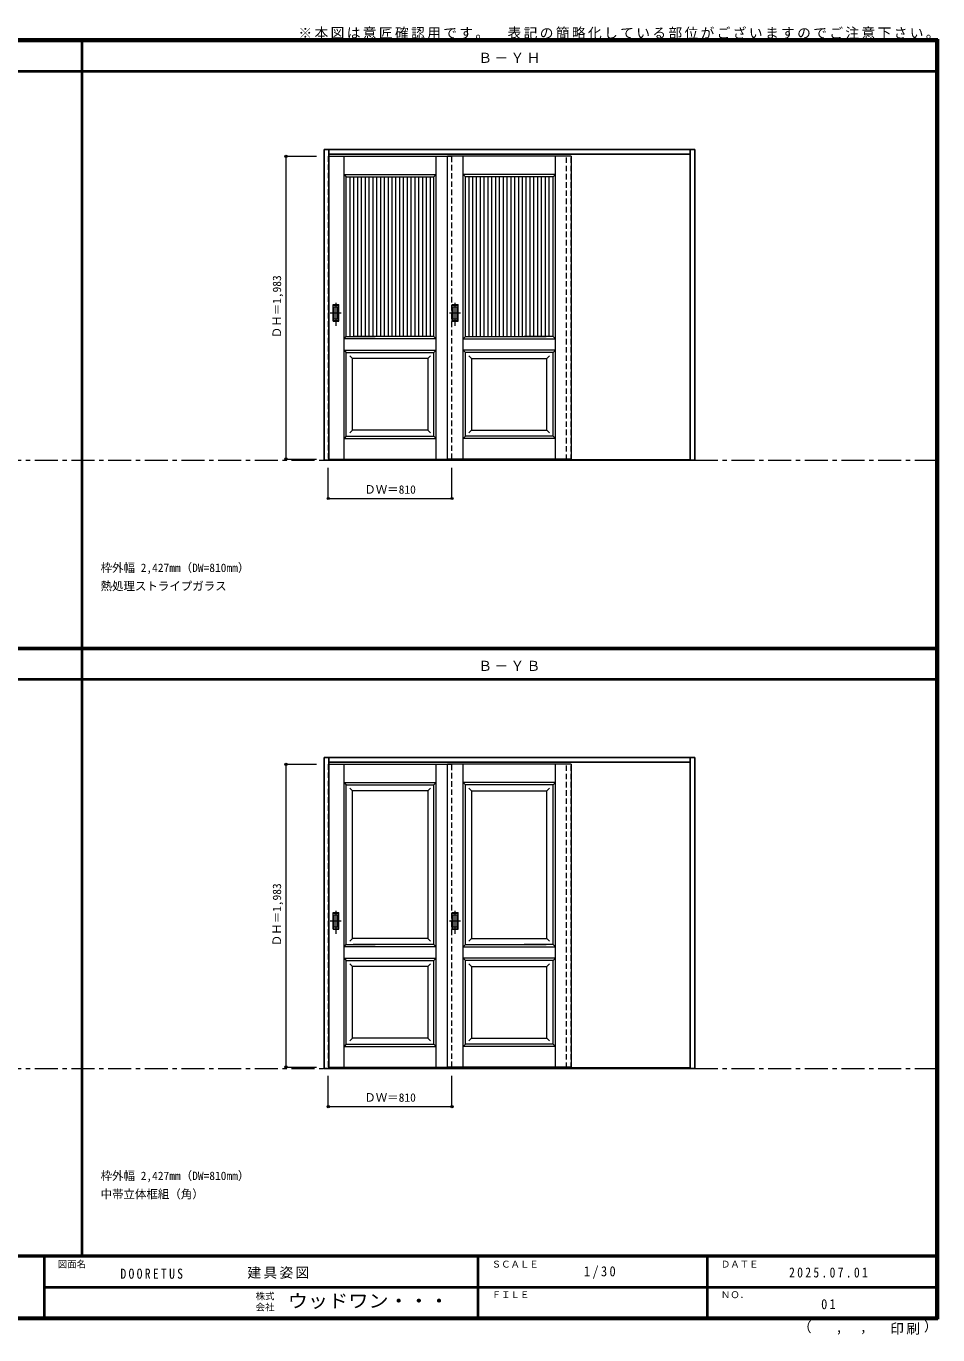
# Model space of a CAD drawing. Units: millimetres, scale not verified. Extents: x -6000 to 5700, y -4307 to 4260.
# Drawn here: x -267 to 5700, y -4307 to 4260 of the extents above; entities that cross this region are included whole.
import ezdxf
from ezdxf.enums import TextEntityAlignment as Align

# ---------------------------------------------------------------- set-up
doc = ezdxf.new("R2010")
doc.units = ezdxf.units.MM
doc.header["$LTSCALE"] = 30
doc.header["$PDMODE"] = 32
doc.header["$PDSIZE"] = 15
doc.linetypes.add('CHAIN1', pattern=[8, 5, -1, 1, -1])
doc.linetypes.add('DASHED1', pattern=[1.8, 1.2, -0.6])
for name, color, linetype, lineweight in [('0-1_通り芯', 7, 'CHAIN1', 18), ('0-2_扉', 7, 'Continuous', 18), ('0-4_枠', 3, 'Continuous', 25), ('0-6_引手', 7, 'Continuous', 18), ('0-B_寸法', 4, 'Continuous', 9), ('0-C_ハッチ', 4, 'Continuous', 9), ('F-1_枠', 6, 'Continuous', 40)]:
    doc.layers.add(name, color=color, linetype=linetype, lineweight=lineweight)
doc.layers.add('0-A_文字', color=7, linetype='Continuous')
doc.layers.add('F-A_文字', color=7, linetype='Continuous')
doc.styles.add('ＭＳ ゴシック', font='')
doc.styles.get('ＭＳ ゴシック').set_extended_font_data('MS Gothic')

msp = doc.modelspace()

# ---------------------------------------------------------------- linework, layer by layer
at = {"layer": '0-1_通り芯'}
for p, q in [((-5490, 1418), (5690, 1418)), ((-5490, -2562.5), (5690, -2562.5))]:
    msp.add_line(p, q, dxfattribs=at)
at = {"layer": '0-2_扉', "color": 4, "linetype": 'DASHED1', "lineweight": 9}
for p, q in [((1710, 3409), (1710, 1426)), ((1713, 3409), (1710, 3409)), ((2520, 1426), (2520, 3409)), ((3270, 1421), (3270, 3423)), ((3300, 1421), (3300, 3423)), ((1713, 1426), (1710, 1426)), ((1710, -571.5), (1710, -2554.5)), ((1713, -571.5), (1710, -571.5)), ((2520, -2554.5), (2520, -571.5)), ((3270, -2559.5), (3270, -557.5)), ((3300, -2559.5), (3300, -557.5)), ((1713, -2554.5), (1710, -2554.5))]:
    msp.add_line(p, q, dxfattribs=at)
at = {"layer": '0-2_扉'}
for p, q in [((1713, 3409), (2520, 3409)), ((1813.5, 1426), (1813.5, 3409)), ((2416.5, 1426), (2416.5, 3409)), ((2490, 3409), (2520, 3409)), ((2490, 1426), (2490, 3409)), ((3300, 3409), (2490, 3409)), ((2593.5, 1426), (2593.5, 3409)), ((3196.5, 1426), (3196.5, 3409)), ((1813.5, 3289), (1828.5, 3274)), ((1828.5, 2360.24), (1828.5, 3274)), ((1828.5, 3274), (2401.5, 3274)), ((2401.5, 2229), (2401.5, 3274)), ((2608.5, 2229), (2608.5, 3274)), ((3181.5, 3274), (2608.5, 3274)), ((3196.5, 3289), (3181.5, 3274)), ((3181.5, 2360.24), (3181.5, 3274)), ((1828.69, 3091), (1828.5, 3091)), ((3181.31, 3091), (3181.5, 3091)), ((1828.5, 2229), (1828.5, 2371.05)), ((3181.5, 2229), (3181.5, 2371.05)), ((1813.5, 2214), (1828.5, 2229)), ((1828.5, 2229), (2017.5, 2229)), ((2401.5, 2229), (1873.5, 2229)), ((2608.5, 2229), (3136.5, 2229)), ((3181.5, 2229), (2992.5, 2229)), ((3196.5, 2214), (3181.5, 2229)), ((1813.5, 2139), (1828.5, 2124)), ((1813.5, 2139), (2416.5, 2139)), ((1828.5, 1576), (1828.5, 2124)), ((1868.54, 2084), (1850.86, 2101.68)), ((2361.5, 2084), (1868.5, 2084)), ((1868.5, 1616), (1868.5, 2084)), ((2361.5, 2084), (2379.18, 2101.68)), ((2361.5, 2084), (2361.5, 1616)), ((2401.5, 1576), (2401.5, 2124)), ((3196.5, 2139), (2593.5, 2139)), ((2608.5, 1576), (2608.5, 2124)), ((2648.5, 2084), (2630.82, 2101.68)), ((2648.5, 2084), (3141.5, 2084)), ((2648.5, 2084), (2648.5, 1616)), ((3141.46, 2084), (3159.14, 2101.68)), ((3141.5, 1616), (3141.5, 2084)), ((3196.5, 2139), (3181.5, 2124)), ((3181.5, 1576), (3181.5, 2124)), ((1828.5, 1576), (1813.5, 1561)), ((1813.5, 1561), (2416.5, 1561)), ((1868.5, 1616), (1850.82, 1598.32)), ((1868.5, 1616), (1868.5, 1617.43)), ((2361.5, 1616), (1868.5, 1616)), ((2361.5, 1616), (2379.18, 1598.32)), ((3196.5, 1561), (2593.5, 1561)), ((2648.5, 1616), (2630.82, 1598.32)), ((2648.5, 1616), (3141.5, 1616)), ((3141.5, 1616), (3141.5, 1617.43)), ((3141.5, 1616), (3159.18, 1598.32)), ((3181.5, 1576), (3196.5, 1561)), ((1713, 1426), (2520, 1426)), ((2490, 1426), (2520, 1426)), ((1713, -571.5), (2520, -571.5)), ((1813.5, -2554.5), (1813.5, -571.5)), ((2416.5, -2554.5), (2416.5, -571.5)), ((2490, -571.5), (2520, -571.5)), ((2490, -2554.5), (2490, -571.5)), ((3300, -571.5), (2490, -571.5)), ((2593.5, -2554.5), (2593.5, -571.5)), ((3196.5, -2554.5), (3196.5, -571.5)), ((1813.5, -691.5), (1828.5, -706.5)), ((1828.5, -1620.26), (1828.5, -706.5)), ((1828.5, -706.5), (2401.5, -706.5)), ((1868.54, -746.5), (1850.86, -728.82)), ((2361.5, -746.5), (1868.5, -746.5)), ((1868.5, -1711.5), (1868.5, -746.5)), ((2361.5, -746.5), (2379.18, -728.82)), ((2361.5, -746.5), (2361.5, -1711.5)), ((2401.5, -1751.5), (2401.5, -706.5)), ((2608.5, -1751.5), (2608.5, -706.5)), ((3181.5, -706.5), (2608.5, -706.5)), ((2648.5, -746.5), (2630.82, -728.82)), ((2648.5, -746.5), (3141.5, -746.5)), ((2648.5, -746.5), (2648.5, -1711.5)), ((3141.46, -746.5), (3159.14, -728.82)), ((3141.5, -1711.5), (3141.5, -746.5)), ((3196.5, -691.5), (3181.5, -706.5)), ((3181.5, -1620.26), (3181.5, -706.5)), ((1828.69, -889.5), (1828.5, -889.5)), ((3181.31, -889.5), (3181.5, -889.5)), ((1828.5, -1751.5), (1828.5, -1609.45)), ((3181.5, -1751.5), (3181.5, -1609.45)), ((1868.5, -1711.5), (1850.82, -1729.18)), ((2361.5, -1711.5), (1868.5, -1711.5)), ((2361.5, -1711.5), (2379.18, -1729.18)), ((2648.5, -1711.5), (2630.82, -1729.18)), ((2648.5, -1711.5), (3141.5, -1711.5)), ((3141.5, -1711.5), (3159.18, -1729.18)), ((1813.5, -1766.5), (1828.5, -1751.5)), ((1828.5, -1751.5), (2017.5, -1751.5)), ((2401.5, -1751.5), (1873.5, -1751.5)), ((2608.5, -1751.5), (3136.5, -1751.5)), ((3181.5, -1751.5), (2992.5, -1751.5)), ((3196.5, -1766.5), (3181.5, -1751.5)), ((1813.5, -1841.5), (1828.5, -1856.5)), ((1813.5, -1841.5), (2416.5, -1841.5)), ((1828.5, -2404.5), (1828.5, -1856.5)), ((1868.54, -1896.5), (1850.86, -1878.82)), ((2361.5, -1896.5), (2379.18, -1878.82)), ((2401.5, -2404.5), (2401.5, -1856.5)), ((3196.5, -1841.5), (2593.5, -1841.5)), ((2608.5, -2404.5), (2608.5, -1856.5)), ((2648.5, -1896.5), (2630.82, -1878.82)), ((3141.46, -1896.5), (3159.14, -1878.82)), ((3196.5, -1841.5), (3181.5, -1856.5)), ((3181.5, -2404.5), (3181.5, -1856.5)), ((2361.5, -1896.5), (1868.5, -1896.5)), ((1868.5, -2364.5), (1868.5, -1896.5)), ((2361.5, -1896.5), (2361.5, -2364.5)), ((2648.5, -1896.5), (3141.5, -1896.5)), ((2648.5, -1896.5), (2648.5, -2364.5)), ((3141.5, -2364.5), (3141.5, -1896.5)), ((1868.5, -2364.5), (1850.82, -2382.18)), ((1868.5, -2364.5), (1868.5, -2363.07)), ((2361.5, -2364.5), (1868.5, -2364.5)), ((2361.5, -2364.5), (2379.18, -2382.18)), ((2648.5, -2364.5), (2630.82, -2382.18)), ((2648.5, -2364.5), (3141.5, -2364.5)), ((3141.5, -2364.5), (3141.5, -2363.07)), ((3141.5, -2364.5), (3159.18, -2382.18)), ((1828.5, -2404.5), (1813.5, -2419.5)), ((1813.5, -2419.5), (2416.5, -2419.5)), ((3196.5, -2419.5), (2593.5, -2419.5)), ((3181.5, -2404.5), (3196.5, -2419.5)), ((1713, -2554.5), (2520, -2554.5)), ((2490, -2554.5), (2520, -2554.5))]:
    msp.add_line(p, q, dxfattribs=at)
at = {"layer": '0-2_扉', "color": 3, "lineweight": 25}
for p, q in [((2490, 1418), (2520, 1418)), ((2490, -2562.5), (2520, -2562.5))]:
    msp.add_line(p, q, dxfattribs=at)
at = {"layer": '0-2_扉'}
for points in [[(3300, 3409), (3300, 1426), (2490, 1426)], [(1813.5, 3289), (2416.5, 3289), (2401.5, 3274)], [(3196.5, 3289), (2593.5, 3289), (2608.5, 3274)], [(2401.5, 2229), (2416.5, 2214), (1813.5, 2214)], [(2608.5, 2229), (2593.5, 2214), (3196.5, 2214)], [(1828.5, 2124), (2401.5, 2124), (2416.5, 2139)], [(3181.5, 2124), (2608.5, 2124), (2593.5, 2139)], [(1828.5, 1576), (2401.5, 1576), (2416.5, 1561)], [(3181.5, 1576), (2608.5, 1576), (2593.5, 1561)], [(3300, -571.5), (3300, -2554.5), (2490, -2554.5)], [(1813.5, -691.5), (2416.5, -691.5), (2401.5, -706.5)], [(3196.5, -691.5), (2593.5, -691.5), (2608.5, -706.5)], [(2401.5, -1751.5), (2416.5, -1766.5), (1813.5, -1766.5)], [(2608.5, -1751.5), (2593.5, -1766.5), (3196.5, -1766.5)], [(1828.5, -1856.5), (2401.5, -1856.5), (2416.5, -1841.5)], [(3181.5, -1856.5), (2608.5, -1856.5), (2593.5, -1841.5)], [(1828.5, -2404.5), (2401.5, -2404.5), (2416.5, -2419.5)], [(3181.5, -2404.5), (2608.5, -2404.5), (2593.5, -2419.5)]]:
    msp.add_lwpolyline(points, dxfattribs=at)
at = {"layer": '0-4_枠'}
for p, q in [((1683, 3453), (4110, 3453)), ((1713, 1418), (1713, 3453)), ((4080, 1418), (4080, 3453)), ((4110, 1418), (4110, 3453)), ((1713, 3423), (4080, 3423)), ((4080, 1421), (1713, 1421)), ((4080, 1418), (1713, 1418)), ((4110, 1418), (4080, 1418)), ((1683, -527.5), (4110, -527.5)), ((1713, -2562.5), (1713, -527.5)), ((1713, -557.5), (4080, -557.5)), ((4080, -2562.5), (4080, -527.5)), ((4110, -2562.5), (4110, -527.5)), ((4080, -2559.5), (1713, -2559.5)), ((4080, -2562.5), (1713, -2562.5)), ((4110, -2562.5), (4080, -2562.5))]:
    msp.add_line(p, q, dxfattribs=at)
for points in [[(1713, 1418), (1683, 1418), (1683, 3453)], [(1713, -2562.5), (1683, -2562.5), (1683, -527.5)]]:
    msp.add_lwpolyline(points, dxfattribs=at)
at = {"layer": '0-6_引手'}
for p, q in [((1742, 2438.5), (1780, 2438.5)), ((1742, 2328.5), (1742, 2438.5)), ((1748.5, 2422.5), (1773.5, 2422.5)), ((1748.5, 2344.5), (1748.5, 2422.5)), ((1773.5, 2344.5), (1773.5, 2422.5)), ((1780, 2328.5), (1780, 2438.5)), ((2522, 2438.5), (2560, 2438.5)), ((2522, 2328.5), (2522, 2438.5)), ((2528.5, 2422.5), (2553.5, 2422.5)), ((2528.5, 2344.5), (2528.5, 2422.5)), ((2553.5, 2344.5), (2553.5, 2422.5)), ((2560, 2328.5), (2560, 2438.5)), ((1742, 2328.5), (1780, 2328.5)), ((1748.5, 2344.5), (1773.5, 2344.5)), ((2522, 2328.5), (2560, 2328.5)), ((2528.5, 2344.5), (2553.5, 2344.5)), ((1742, -1542), (1780, -1542)), ((1742, -1652), (1742, -1542)), ((1780, -1652), (1780, -1542)), ((2522, -1542), (2560, -1542)), ((2522, -1652), (2522, -1542)), ((2560, -1652), (2560, -1542)), ((1748.5, -1558), (1773.5, -1558)), ((1748.5, -1636), (1748.5, -1558)), ((1773.5, -1636), (1773.5, -1558)), ((2528.5, -1558), (2553.5, -1558)), ((2528.5, -1636), (2528.5, -1558)), ((2553.5, -1636), (2553.5, -1558)), ((1742, -1652), (1780, -1652)), ((1748.5, -1636), (1773.5, -1636)), ((2522, -1652), (2560, -1652)), ((2528.5, -1636), (2553.5, -1636))]:
    msp.add_line(p, q, dxfattribs=at)
at = {"layer": '0-6_引手', "linetype": 'CHAIN1'}
for p, q in [((1761, 2298.27), (1761, 2469.12)), ((2541, 2298.27), (2541, 2469.12)), ((1722.93, 2383.5), (1795.43, 2383.5)), ((2502.92, 2383.5), (2575.43, 2383.5)), ((1761, -1682.23), (1761, -1511.38)), ((2541, -1682.23), (2541, -1511.38)), ((1722.93, -1597), (1795.43, -1597)), ((2502.92, -1597), (2575.43, -1597))]:
    msp.add_line(p, q, dxfattribs=at)
at = {"layer": '0-6_引手', "linetype": 'DASHED1'}
for p, q in [((1777, 2332.5), (1777, 2434.5)), ((2557, 2332.5), (2557, 2434.5)), ((1745, 2332.5), (1777, 2332.5)), ((2525, 2332.5), (2557, 2332.5)), ((1777, -1648), (1777, -1546)), ((2557, -1648), (2557, -1546)), ((1745, -1648), (1777, -1648)), ((2525, -1648), (2557, -1648))]:
    msp.add_line(p, q, dxfattribs=at)
for points in [[(1745, 2332.5), (1745, 2434.5), (1777, 2434.5)], [(2525, 2332.5), (2525, 2434.5), (2557, 2434.5)], [(1745, -1648), (1745, -1546), (1777, -1546)], [(2525, -1648), (2525, -1546), (2557, -1546)]]:
    msp.add_lwpolyline(points, dxfattribs=at)
at = {"layer": '0-B_寸法'}
for p, q in [((1433, 3409), (1633, 3409)), ((1433, 3409), (1433, 1426)), ((1433, 1426), (1633, 1426)), ((1710, 1168), (1710, 1368)), ((2520, 1168), (2520, 1368)), ((1710, 1168), (2520, 1168)), ((1433, -571.5), (1633, -571.5)), ((1433, -571.5), (1433, -2554.5)), ((1433, -2554.5), (1633, -2554.5)), ((1710, -2812.5), (1710, -2612.5)), ((2520, -2812.5), (2520, -2612.5)), ((1710, -2812.5), (2520, -2812.5))]:
    msp.add_line(p, q, dxfattribs=at)
at = {"layer": '0-B_寸法', "color": 7}
for p in [(1433, 3409), (1433, 1426), (1710, 1168), (2520, 1168), (1433, -571.5), (1433, -2554.5), (1710, -2812.5), (2520, -2812.5)]:
    msp.add_point(p, dxfattribs=at)
at = {"layer": '0-C_ハッチ'}
for p, q in [((1853.5, 2229), (1853.5, 3274)), ((1878.5, 2229), (1878.5, 3274)), ((1903.5, 2229), (1903.5, 3274)), ((1928.5, 2229), (1928.5, 3274)), ((1953.5, 2229), (1953.5, 3274)), ((1978.5, 2229), (1978.5, 3274)), ((2003.5, 2229), (2003.5, 3274)), ((2028.5, 2229), (2028.5, 3274)), ((2053.5, 2229), (2053.5, 3274)), ((2078.5, 2229), (2078.5, 3274)), ((2103.5, 2229), (2103.5, 3274)), ((2128.5, 2229), (2128.5, 3274)), ((2153.5, 2229), (2153.5, 3274)), ((2178.5, 2229), (2178.5, 3274)), ((2203.5, 2229), (2203.5, 3274)), ((2228.5, 2229), (2228.5, 3274)), ((2253.5, 2229), (2253.5, 3274)), ((2278.5, 2229), (2278.5, 3274)), ((2303.5, 2229), (2303.5, 3274)), ((2328.5, 2229), (2328.5, 3274)), ((2353.5, 2229), (2353.5, 3274)), ((2378.5, 2229), (2378.5, 3274)), ((2631.5, 2229), (2631.5, 3274)), ((2656.5, 2229), (2656.5, 3274)), ((2681.5, 2229), (2681.5, 3274)), ((2706.5, 2229), (2706.5, 3274)), ((2731.5, 2229), (2731.5, 3274)), ((2756.5, 2229), (2756.5, 3274)), ((2781.5, 2229), (2781.5, 3274)), ((2806.5, 2229), (2806.5, 3274)), ((2831.5, 2229), (2831.5, 3274)), ((2856.5, 2229), (2856.5, 3274)), ((2881.5, 2229), (2881.5, 3274)), ((2906.5, 2229), (2906.5, 3274)), ((2931.5, 2229), (2931.5, 3274)), ((2956.5, 2229), (2956.5, 3274)), ((2981.5, 2229), (2981.5, 3274)), ((3006.5, 2229), (3006.5, 3274)), ((3031.5, 2229), (3031.5, 3274)), ((3056.5, 2229), (3056.5, 3274)), ((3081.5, 2229), (3081.5, 3274)), ((3106.5, 2229), (3106.5, 3274)), ((3131.5, 2229), (3131.5, 3274)), ((3156.5, 2229), (3156.5, 3274))]:
    msp.add_line(p, q, dxfattribs=at)
at = {"layer": 'F-1_枠'}
for p, q in [((-6000, 4175), (5700, 4175)), ((-6000, 4170), (5700, 4170)), ((-6000, 4165), (5700, 4165)), ((100, -3790), (100, 4175)), ((5690, 4175), (5690, -4205)), ((5695, 4175), (5695, -4205)), ((5700, 4175), (5700, -4205)), ((-6000, 3965), (5700, 3965)), ((-6000, 190.5), (5700, 190.5)), ((-6000, 187.5), (5700, 187.5)), ((-6000, 184.5), (5700, 184.5)), ((-6000, -15.5), (5700, -15.5)), ((5700, -3790), (-6000, -3790)), ((5700, -3795), (-6000, -3795)), ((-150, -3795), (-150, -4195)), ((2690, -3795), (2690, -4195)), ((4190, -3795), (4190, -4195)), ((-150, -3995), (5690, -3995.01)), ((5700, -4195), (-6000, -4195)), ((5700, -4200), (-6000, -4200)), ((5700, -4205), (-6000, -4205))]:
    msp.add_line(p, q, dxfattribs=at)

# ---------------------------------------------------------------- texts
at = {"layer": '0-A_文字', "style": 'ＭＳ ゴシック'}
for s, p in [('枠外幅 2,427mm（DW=810mm）', (220, 670.5)), ('熱処理ストライプガラス', (220, 550.5)), ('枠外幅 2,427mm（DW=810mm）', (220, -3310)), ('中帯立体框組（角）', (220, -3430))]:
    msp.add_text(s, height=54.99, dxfattribs=at).set_placement(p, align=Align.BOTTOM_LEFT)
at = {"layer": '0-A_文字', "char_height": 65.98, "attachment_point": 7, "style": 'ＭＳ ゴシック'}
for s, insert in [('\\T1.17;※本図は意匠確認用です。\u3000表記の簡略化している部位がございますのでご注意下さい。', (1515, 4175)), ('\\T1.17;Ｂ－ＹＨ', (2692.5, 4020)), ('\\T1.17;Ｂ－ＹＢ', (2692.5, 39.5))]:
    msp.add_mtext(s, dxfattribs=dict(at, insert=insert))
at = {"layer": '0-B_寸法', "color": 7, "style": 'ＭＳ ゴシック'}
for p in [(1418, 2217.25), (1418, -1763.25)]:
    msp.add_text('ＤＨ＝1,983', height=54.99, rotation=90, dxfattribs=at).set_placement(p, align=Align.BOTTOM_LEFT)
for p in [(1946.25, 1183), (1946.25, -2797.5)]:
    msp.add_text('ＤＷ＝810', height=54.99, dxfattribs=at).set_placement(p, align=Align.BOTTOM_LEFT)
at = {"layer": 'F-A_文字', "style": 'ＭＳ ゴシック'}
for s, height, p in [('図面名', 43.99, (-60, -3880)), ('ＳＣＡＬＥ', 43.99, (2780, -3880)), ('ＤＡＴＥ', 43.99, (4280, -3880)), ('株式', 43.99, (1235, -4089)), ('ＦＩＬＥ', 43.99, (2780, -4080)), ('ＮＯ．', 43.99, (4280, -4080)), ('会社', 43.99, (1235, -4161)), ('（', 65.98, (4784.03, -4308.31)), (',', 65.98, (5031.28, -4308.31)), (',', 65.98, (5190.2, -4305.53)), ('）', 65.98, (5608.4, -4304.13))]:
    msp.add_text(s, height=height, dxfattribs=at).set_placement(p, align=Align.BOTTOM_LEFT)
at = {"layer": 'F-A_文字', "style": 'ＭＳ ゴシック', "width": 1.1}
msp.add_text('ウッドワン・・・', height=87.98, dxfattribs=at).set_placement((1445, -4155), align=Align.BOTTOM_LEFT)
at = {"layer": 'F-A_文字', "char_height": 65.98, "attachment_point": 7, "style": 'ＭＳ ゴシック'}
for s, insert in [('\\T1.38;\\W0.9;1/30', (3383.75, -3940)), ('\\T1.39;\\W0.85;DOORETUS', (350, -3940.79)), ('\\T1.17;建具姿図', (1180.42, -3940)), ('\\T1.39;\\W0.85;2025.07.01', (4726.25, -3932.5)), ('\\T1.36;\\W0.9;01', (4936.25, -4140)), ('\\T1.17;印刷', (5388.15, -4306.92))]:
    msp.add_mtext(s, dxfattribs=dict(at, insert=insert))

doc.saveas('drawing.dxf')
